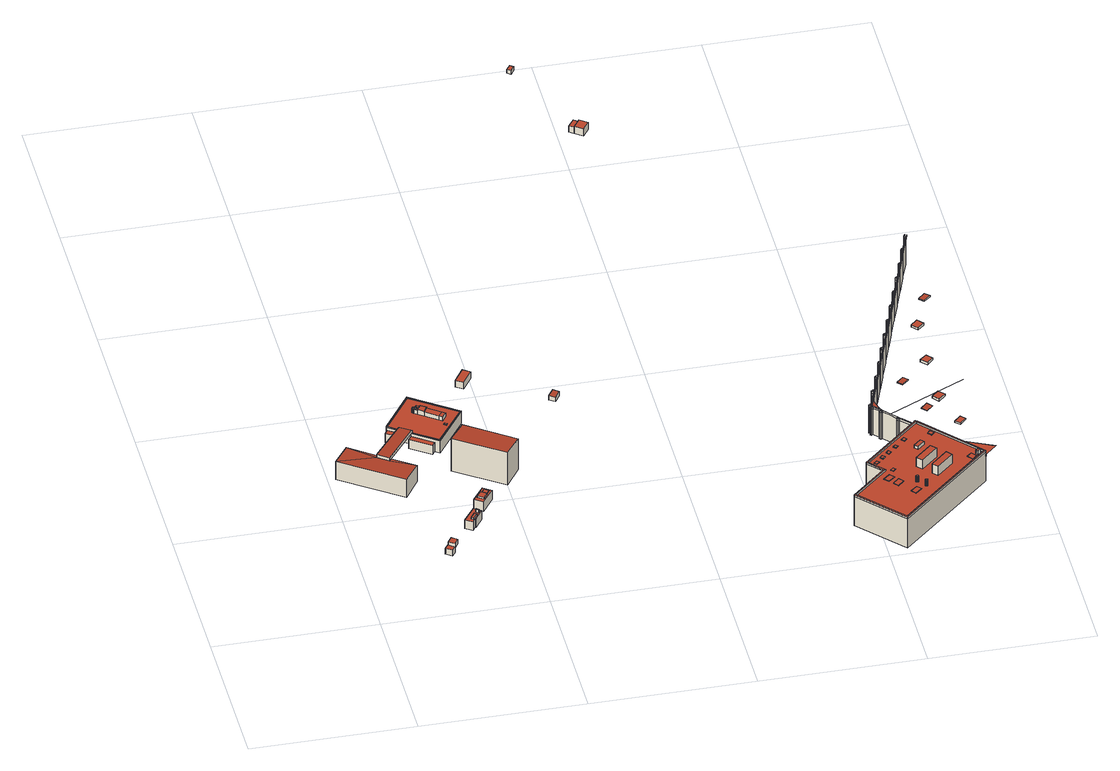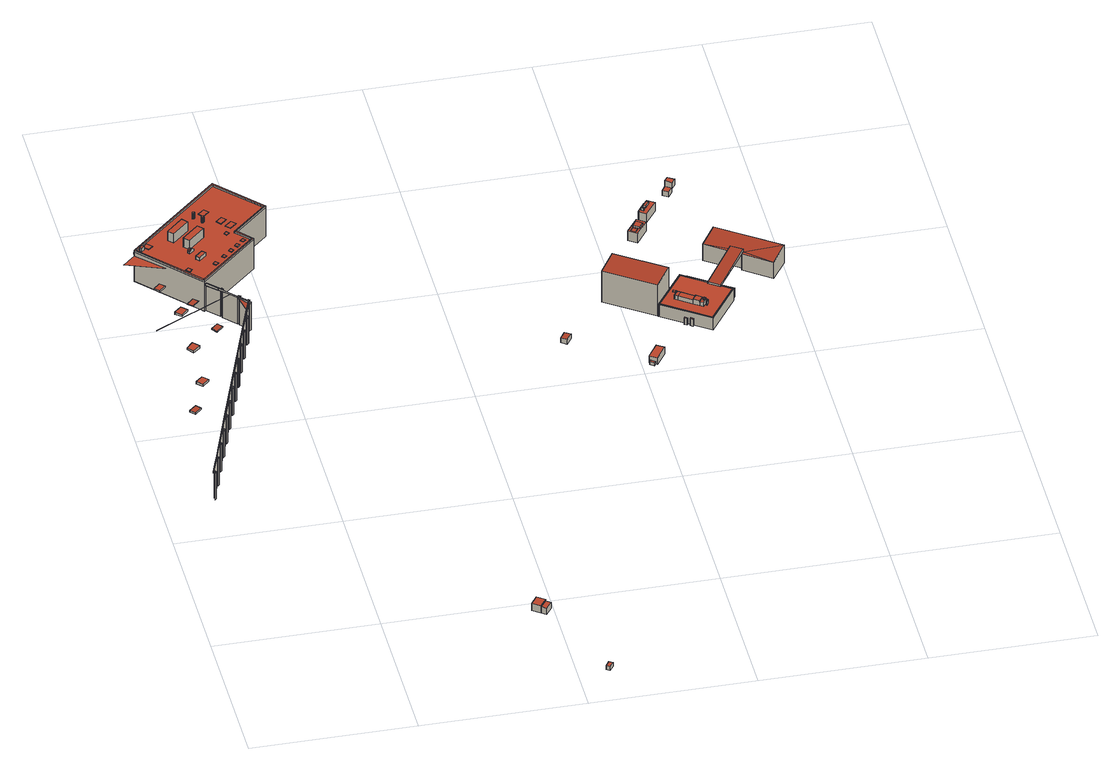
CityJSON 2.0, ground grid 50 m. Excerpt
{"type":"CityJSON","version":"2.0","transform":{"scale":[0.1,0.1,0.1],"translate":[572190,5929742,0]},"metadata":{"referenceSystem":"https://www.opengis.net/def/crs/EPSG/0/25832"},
"CityObjects":{
"building1":{"type":"Building","attributes":{"Grundfläche 2D":"172.865785","Grundhöhe NN":"5.274"},"geometry":[{"type":"Solid","lod":"3","boundaries":[[[[0,1,2,3,4]],[[0,4,5]],[[6,1,7]],[[2,1,6]],[[8,9,4,3]],[[9,10,5,4]],[[10,11,0,5]],[[11,12,1,0]],[[12,13,7,1]],[[13,14,6,7]],[[14,15,2,6]],[[15,8,3,2]],[[11,10,9,8,15,14,13,12]]]],"semantics":{"surfaces":[{"type":"RoofSurface"},{"type":"WallSurface"},{"type":"GroundSurface"}],"values":[[0,0,0,0,1,1,1,1,1,1,1,1,2]]}}]},
"building2":{"type":"Building","attributes":{"Grundfläche 2D":"4.037497","Grundhöhe NN":"5.792"},"geometry":[{"type":"Solid","lod":"3","boundaries":[[[[16,17,18,19]],[[20,21,19,18]],[[21,22,16,19]],[[22,23,17,16]],[[23,20,18,17]],[[23,22,21,20]]]],"semantics":{"surfaces":[{"type":"RoofSurface"},{"type":"WallSurface"},{"type":"GroundSurface"}],"values":[[0,1,1,1,1,2]]}}]},
"building3":{"type":"Building","attributes":{"Grundfläche 2D":"4.545417","Grundhöhe NN":"5.822"},"geometry":[{"type":"Solid","lod":"3","boundaries":[[[[24,25,26,27]],[[28,29,27,26]],[[29,30,24,27]],[[30,31,25,24]],[[31,28,26,25]],[[31,30,29,28]]]],"semantics":{"surfaces":[{"type":"RoofSurface"},{"type":"WallSurface"},{"type":"GroundSurface"}],"values":[[0,1,1,1,1,2]]}}]},
"building4":{"type":"Building","attributes":{"Grundfläche 2D":"81.744109","Grundhöhe NN":"5.725"},"geometry":[{"type":"Solid","lod":"3","boundaries":[[[[32,33,34,35,36,37,38,39]],[[40,41,42,43]],[[44,45,46,47]],[[48,35,34,33,0,5]],[[36,35,48,49]],[[1,32,39,38,37,36,49,7]],[[33,32,1,0]],[[50,51,41,40]],[[51,52,42,41]],[[52,53,43,42]],[[53,50,40,43]],[[54,55,46,45]],[[55,56,47,46]],[[56,57,44,47]],[[57,54,45,44]],[[1,7,5,0]],[[7,49,48,5]],[[51,50,53,52]],[[55,54,57,56]]]],"semantics":{"surfaces":[{"type":"RoofSurface"},{"type":"WallSurface"},{"type":"GroundSurface"}],"values":[[0,0,0,1,1,1,1,1,1,1,1,1,1,1,1,2,2,2,2]]}}]},
"building5":{"type":"Building","attributes":{"Grundfläche 2D":"16.397191","Grundhöhe NN":"5.773"},"children":["building5-1","building5-2"],"geometry":[{"type":"Solid","lod":"3","boundaries":[[[[58,59,60,61,62,63,64,65]],[[62,61,66,67]],[[63,62,67,68]],[[64,63,68,69]],[[65,64,69,70]],[[58,65,70,71]],[[59,58,71,72]],[[60,59,72,73]],[[61,60,73,66]],[[72,71,70,69,68,67,66,73]]]],"semantics":{"surfaces":[{"type":"RoofSurface"},{"type":"WallSurface"},{"type":"GroundSurface"}],"values":[[0,1,1,1,1,1,1,1,1,2]]}}]},
"building5-1":{"type":"BuildingInstallation","parents":["building5"],"geometry":[{"type":"MultiSurface","lod":"3","boundaries":[[[74,75,76,77]],[[75,74,78,79]],[[79,80,76,75]],[[77,76,80,81]],[[81,78,74,77]]],"semantics":{"surfaces":[{"type":"RoofSurface"},{"type":"WallSurface"}],"values":[0,1,1,1,1]}}]},
"building5-2":{"type":"BuildingInstallation","parents":["building5"],"geometry":[{"type":"MultiSurface","lod":"3","boundaries":[[[82,83,84,85]],[[85,84,86,87]],[[82,85,87,88]],[[83,82,88,89]],[[84,83,89,86]]],"semantics":{"surfaces":[{"type":"RoofSurface"},{"type":"WallSurface"}],"values":[0,1,1,1,1]}}]},
"building6":{"type":"Building","attributes":{"Grundfläche 2D":"18.709779","Grundhöhe NN":"5.730"},"children":["building6-1","building6-2"],"geometry":[{"type":"Solid","lod":"3","boundaries":[[[[90,91,92,93]],[[91,90,94,95]],[[92,91,95,96]],[[93,92,96,97]],[[90,93,97,94]],[[95,94,97,96]]]],"semantics":{"surfaces":[{"type":"RoofSurface"},{"type":"WallSurface"},{"type":"GroundSurface"}],"values":[[0,1,1,1,1,2]]}}]},
"building6-1":{"type":"BuildingInstallation","parents":["building6"],"geometry":[{"type":"MultiSurface","lod":"3","boundaries":[[[98,99,100,101]],[[102,103,98,101]],[[104,102,101,100]],[[100,99,105,104]],[[99,98,103,105]]],"semantics":{"surfaces":[{"type":"RoofSurface"},{"type":"WallSurface"}],"values":[0,1,1,1,1]}}]},
"building6-2":{"type":"BuildingInstallation","parents":["building6"],"geometry":[{"type":"MultiSurface","lod":"3","boundaries":[[[106,107,108,109,110]],[[106,110,111,112]],[[107,106,112,113]],[[108,107,113,114]],[[114,115,111,110,109,108]]],"semantics":{"surfaces":[{"type":"RoofSurface"},{"type":"WallSurface"}],"values":[0,1,1,1,1]}}]},
"building7":{"type":"Building","attributes":{"Grundfläche 2D":"256.418045","Grundhöhe NN":"5.725"},"children":["building7-1","building7-2","building7-3","building7-4","building7-5","building7-6","building7-7"],"geometry":[{"type":"Solid","lod":"3","boundaries":[[[[116,117,118,119,120,121,122,123,124,125,126,127]],[[128,129,130,131,132,133,49,48]],[[134,135,121,120]],[[135,136,122,121]],[[136,137,123,122]],[[137,138,124,123]],[[138,139,125,124]],[[139,133,126,125]],[[127,126,133,132]],[[116,127,132,131]],[[131,130,117,116]],[[118,117,130,129]],[[129,128,119,118]],[[120,119,128,134]],[[135,134,51,140]],[[136,135,140,141]],[[137,136,141,142]],[[138,137,142,143]],[[139,138,143,144]],[[49,133,139,144,145]],[[48,49,145,146]],[[134,128,48,146,51]],[[140,51,146,145,144,143,142,141]]]],"semantics":{"surfaces":[{"type":"RoofSurface"},{"type":"WallSurface"},{"type":"GroundSurface"}],"values":[[0,0,1,1,1,1,1,1,1,1,1,1,1,1,1,1,1,1,1,1,1,1,2]]}}]},
"building7-1":{"type":"BuildingInstallation","parents":["building7"],"geometry":[{"type":"MultiSurface","lod":"3","boundaries":[[[147,148,149,150,151]],[[152,153,154,149,148,147]],[[155,156,157,150,149,154]],[[157,158,151,150]],[[159,160,152,147,151,158]]],"semantics":{"surfaces":[{"type":"RoofSurface"},{"type":"WallSurface"}],"values":[0,1,1,1,1]}}]},
"building7-2":{"type":"BuildingInstallation","parents":["building7"],"geometry":[{"type":"MultiSurface","lod":"3","boundaries":[[[161,162,163,164]],[[164,163,165,166]],[[161,164,166,167]],[[162,161,167,168]],[[163,162,168,165]]],"semantics":{"surfaces":[{"type":"RoofSurface"},{"type":"WallSurface"}],"values":[0,1,1,1,1]}}]},
"building7-3":{"type":"BuildingInstallation","parents":["building7"],"geometry":[{"type":"MultiSurface","lod":"3","boundaries":[[[169,158,157,170]],[[156,171,170,157]],[[172,159,158,169]]],"semantics":{"surfaces":[{"type":"RoofSurface"},{"type":"WallSurface"}],"values":[0,1,1]}}]},
"building7-4":{"type":"BuildingInstallation","parents":["building7"],"geometry":[{"type":"MultiSurface","lod":"3","boundaries":[[[173,154,153,152,174,175],[168,167,166,165]],[[160,176,174,152]],[[176,177,178,173,175,174]],[[178,155,154,173]]],"semantics":{"surfaces":[{"type":"RoofSurface"},{"type":"WallSurface"}],"values":[0,1,1,1]}}]},
"building7-5":{"type":"BuildingInstallation","parents":["building7"],"geometry":[{"type":"MultiSurface","lod":"3","boundaries":[[[179,180,181,182,183,184]],[[185,186,182,181,180,179,187,188]],[[183,182,186,189]],[[184,183,189,190]],[[179,184,190,187]]],"semantics":{"surfaces":[{"type":"RoofSurface"},{"type":"WallSurface"}],"values":[0,1,1,1,1]}}]},
"building7-6":{"type":"BuildingInstallation","parents":["building7"],"geometry":[{"type":"MultiSurface","lod":"3","boundaries":[[[191,169,170,192]],[[192,170,171,193]],[[191,192,193,194]],[[194,172,169,191]]],"semantics":{"surfaces":[{"type":"RoofSurface"},{"type":"WallSurface"}],"values":[0,1,1,1]}}]},
"building7-7":{"type":"BuildingInstallation","parents":["building7"],"geometry":[{"type":"MultiSurface","lod":"3","boundaries":[[[195,196,197,198]],[[198,197,199,200]],[[195,198,200,201]],[[196,195,201,202]],[[197,196,202,199]]],"semantics":{"surfaces":[{"type":"RoofSurface"},{"type":"WallSurface"}],"values":[0,1,1,1,1]}}]},
"building8":{"type":"Building","attributes":{"Grundfläche 2D":"0.418991","Grundhöhe NN":"5.725"},"geometry":[{"type":"Solid","lod":"3","boundaries":[[[[203,204,205,206]],[[207,208,206,205]],[[208,209,203,206]],[[209,210,204,203]],[[210,207,205,204]],[[210,209,208,207]]]],"semantics":{"surfaces":[{"type":"RoofSurface"},{"type":"WallSurface"},{"type":"GroundSurface"}],"values":[[0,1,1,1,1,2]]}}]},
"building9":{"type":"Building","attributes":{"Grundfläche 2D":"0.359903","Grundhöhe NN":"5.725"},"geometry":[{"type":"Solid","lod":"3","boundaries":[[[[211,212,213,214]],[[215,216,214,213]],[[216,217,211,214]],[[217,218,212,211]],[[218,215,213,212]],[[218,217,216,215]]]],"semantics":{"surfaces":[{"type":"RoofSurface"},{"type":"WallSurface"},{"type":"GroundSurface"}],"values":[[0,1,1,1,1,2]]}}]},
"building10":{"type":"Building","attributes":{"Grundfläche 2D":"139.723914","Grundhöhe NN":"0.000"},"geometry":[{"type":"Solid","lod":"3","boundaries":[[[[219,220,221,222]],[[223,224,222,221]],[[224,225,219,222]],[[225,226,220,219]],[[226,223,221,220]],[[226,225,224,223]]]],"semantics":{"surfaces":[{"type":"RoofSurface"},{"type":"WallSurface"},{"type":"GroundSurface"}],"values":[[0,1,1,1,1,2]]}}]},
"building11":{"type":"Building","attributes":{"Grundfläche 2D":"15.982044","Grundhöhe NN":"5.452"},"geometry":[{"type":"Solid","lod":"3","boundaries":[[[[227,228,229,230]],[[231,232,233,234]],[[228,227,235,236]],[[232,237,238,229,228,236,239,233]],[[230,229,238,240]],[[227,230,240,235]],[[234,233,239,241]],[[231,234,241,242]],[[232,231,242,237]],[[237,242,241,239,236,235,240,238]]]],"semantics":{"surfaces":[{"type":"RoofSurface"},{"type":"WallSurface"},{"type":"GroundSurface"}],"values":[[0,0,1,1,1,1,1,1,1,2]]}}]},
"building12":{"type":"Building","attributes":{"Grundfläche 2D":"6.173898","Grundhöhe NN":"5.851"},"geometry":[{"type":"Solid","lod":"3","boundaries":[[[[243,244,245,246]],[[247,248,246,245]],[[248,249,243,246]],[[249,250,244,243]],[[250,247,245,244]],[[250,249,248,247]]]],"semantics":{"surfaces":[{"type":"RoofSurface"},{"type":"WallSurface"},{"type":"GroundSurface"}],"values":[[0,1,1,1,1,2]]}}]},
"building13":{"type":"Building","attributes":{"Grundfläche 2D":"2.514166","Grundhöhe NN":"5.665"},"geometry":[{"type":"Solid","lod":"3","boundaries":[[[[251,252,253,254]],[[255,256,254,253]],[[256,257,251,254]],[[257,258,252,251]],[[258,255,253,252]],[[258,257,256,255]]]],"semantics":{"surfaces":[{"type":"RoofSurface"},{"type":"WallSurface"},{"type":"GroundSurface"}],"values":[[0,1,1,1,1,2]]}}]},
"building14":{"type":"Building","attributes":{"Grundfläche 2D":"5.388390","Grundhöhe NN":"5.621"},"geometry":[{"type":"Solid","lod":"3","boundaries":[[[[259,260,261,262]],[[263,264,262,261]],[[264,265,259,262]],[[265,266,260,259]],[[266,263,261,260]],[[266,265,264,263]]]],"semantics":{"surfaces":[{"type":"RoofSurface"},{"type":"WallSurface"},{"type":"GroundSurface"}],"values":[[0,1,1,1,1,2]]}}]},
"building15":{"type":"Building","attributes":{"Grundfläche 2D":"10.095345","Grundhöhe NN":"5.666"},"geometry":[{"type":"Solid","lod":"3","boundaries":[[[[267,268,269,270,271]],[[272,269,268,267,273,274]],[[270,269,272,275]],[[271,270,275,276]],[[267,271,276,273]],[[272,274,273,276,275]]]],"semantics":{"surfaces":[{"type":"RoofSurface"},{"type":"WallSurface"},{"type":"GroundSurface"}],"values":[[0,1,1,1,1,2]]}}]},
"building16":{"type":"Building","attributes":{"Grundfläche 2D":"888.226797","Grundhöhe NN":"1.664"},"children":["building16-1","building16-2","building16-3","building16-4","building16-5","building16-6","building16-7","building16-8","building16-9","building16-10","building16-11","building16-12","building16-13","building16-14","building16-15","building16-16"],"geometry":[{"type":"Solid","lod":"3","boundaries":[[[[277,278,279,280]],[[281,282,283,284,285,286,287],[288,289,290,291],[292,293,294,295]],[[296,297,298,299,300,301,302,303,304]],[[305,306,307,308]],[[309,310,311,312,313,298,297,314,315,316,303,302,317]],[[294,293,280,279]],[[277,280,293,292]],[[292,295,278,277]],[[279,278,295,294]],[[318,319,320,301,300,299,298,321]],[[320,322,302,301]],[[281,287,304,303]],[[285,297,296,304,287,286]],[[308,307,288,291]],[[305,308,291,290]],[[306,305,290,289]],[[307,306,289,288]],[[284,314,297,285]],[[284,283,315,314]],[[316,315,283,282]],[[281,303,316,282]],[[322,323,317,302]],[[323,324,309,317]],[[324,325,326,311,310,309]],[[326,327,328,321,298,313,312,311]],[[329,330,320,319,318,321,331,332]],[[322,320,330,333]],[[323,322,333,334]],[[324,323,334,335]],[[336,326,325,324,335,337]],[[321,328,327,326,336,338,339,331]],[[330,329,332,331,339,338,336,337,335,334,333]]]],"semantics":{"surfaces":[{"type":"RoofSurface"},{"type":"WallSurface"},{"type":"GroundSurface"}],"values":[[0,0,0,0,0,1,1,1,1,1,1,1,1,1,1,1,1,1,1,1,1,1,1,1,1,1,1,1,1,1,1,2]]}}]},
"building16-1":{"type":"BuildingInstallation","parents":["building16"],"geometry":[{"type":"MultiSurface","lod":"3","boundaries":[[[340,341,342,343]],[[343,342,344,345]],[[345,346,340,343]],[[346,347,341,340]],[[342,341,347,344]]],"semantics":{"surfaces":[{"type":"RoofSurface"},{"type":"WallSurface"}],"values":[0,1,1,1,1]}}]},
"building16-2":{"type":"BuildingInstallation","parents":["building16"],"geometry":[{"type":"MultiSurface","lod":"3","boundaries":[[[348,349,350,351]],[[352,353,351,350]],[[348,351,353,354]],[[354,355,349,348]],[[350,349,355,352]]],"semantics":{"surfaces":[{"type":"RoofSurface"},{"type":"WallSurface"}],"values":[0,1,1,1,1]}}]},
"building16-3":{"type":"BuildingInstallation","parents":["building16"],"geometry":[{"type":"MultiSurface","lod":"3","boundaries":[[[356,357,358,359]],[[359,358,360,361]],[[356,359,361,362]],[[357,356,362,363]],[[358,357,363,360]]],"semantics":{"surfaces":[{"type":"RoofSurface"},{"type":"WallSurface"}],"values":[0,1,1,1,1]}}]},
"building16-4":{"type":"BuildingInstallation","parents":["building16"],"geometry":[{"type":"MultiSurface","lod":"3","boundaries":[[[364,365,366,367]],[[367,366,368,369]],[[364,367,369,370]],[[365,364,370,371]],[[366,365,371,368]]],"semantics":{"surfaces":[{"type":"RoofSurface"},{"type":"WallSurface"}],"values":[0,1,1,1,1]}}]},
"building16-5":{"type":"BuildingInstallation","parents":["building16"],"geometry":[{"type":"MultiSurface","lod":"3","boundaries":[[[372,373,374,375]],[[375,374,376,377]],[[372,375,377,378]],[[373,372,378,379]],[[374,373,379,376]]],"semantics":{"surfaces":[{"type":"RoofSurface"},{"type":"WallSurface"}],"values":[0,1,1,1,1]}}]},
"building16-6":{"type":"BuildingInstallation","parents":["building16"],"geometry":[{"type":"MultiSurface","lod":"3","boundaries":[[[380,381,382,383]],[[383,382,384,385]],[[380,383,385,386]],[[381,380,386,387]],[[382,381,387,384]]],"semantics":{"surfaces":[{"type":"RoofSurface"},{"type":"WallSurface"}],"values":[0,1,1,1,1]}}]},
"building16-7":{"type":"BuildingInstallation","parents":["building16"],"geometry":[{"type":"MultiSurface","lod":"3","boundaries":[[[388,389,390,391]],[[391,390,392,393]],[[388,391,393,394]],[[389,388,394,395]],[[390,389,395,392]]],"semantics":{"surfaces":[{"type":"RoofSurface"},{"type":"WallSurface"}],"values":[0,1,1,1,1]}}]},
"building16-8":{"type":"BuildingInstallation","parents":["building16"],"geometry":[{"type":"MultiSurface","lod":"3","boundaries":[[[396,397,398,399]],[[400,401,399,398]],[[396,399,401,402]],[[397,396,402,403]],[[403,400,398,397]]],"semantics":{"surfaces":[{"type":"RoofSurface"},{"type":"WallSurface"}],"values":[0,1,1,1,1]}}]},
"building16-9":{"type":"BuildingInstallation","parents":["building16"],"geometry":[{"type":"MultiSurface","lod":"3","boundaries":[[[404,405,406,407,408,409,410,411,412,413,414,415,416,417,418,419,420,421,422,423,424,425,426,427,428,429,430]],[[431,432,409,408]],[[432,433,410,409]],[[433,434,411,410]],[[434,435,412,411]],[[435,436,413,412]],[[436,437,414,413]],[[437,438,415,414]],[[438,439,416,415]],[[439,440,417,416]],[[440,441,418,417]],[[441,442,419,418]],[[443,444,422,421]],[[442,445,420,419]],[[445,443,421,420]],[[444,446,423,422]],[[446,447,424,423]],[[447,448,425,424]],[[448,449,426,425]],[[449,450,451,428,427,426]],[[451,452,429,428]],[[452,453,430,429]],[[453,454,404,430]],[[454,455,405,404]],[[455,456,406,405]],[[456,457,407,406]],[[457,431,408,407]]],"semantics":{"surfaces":[{"type":"RoofSurface"},{"type":"WallSurface"}],"values":[0,1,1,1,1,1,1,1,1,1,1,1,1,1,1,1,1,1,1,1,1,1,1,1,1,1,1]}}]},
"building16-10":{"type":"BuildingInstallation","parents":["building16"],"geometry":[{"type":"MultiSurface","lod":"3","boundaries":[[[458,459,460,461]],[[462,463,461,460]],[[458,461,463,464]],[[459,458,464,465]],[[465,462,460,459]]],"semantics":{"surfaces":[{"type":"RoofSurface"},{"type":"WallSurface"}],"values":[0,1,1,1,1]}}]},
"building16-11":{"type":"BuildingInstallation","parents":["building16"],"geometry":[{"type":"MultiSurface","lod":"3","boundaries":[[[466,467,468,469]],[[469,468,470,471]],[[466,469,471,472]],[[467,466,472,473]],[[468,467,473,470]]],"semantics":{"surfaces":[{"type":"RoofSurface"},{"type":"WallSurface"}],"values":[0,1,1,1,1]}}]},
"building16-12":{"type":"BuildingInstallation","parents":["building16"],"geometry":[{"type":"MultiSurface","lod":"3","boundaries":[[[474,475,476,477]],[[477,476,478,479]],[[474,477,479,480]],[[475,474,480,481]],[[476,475,481,478]]],"semantics":{"surfaces":[{"type":"RoofSurface"},{"type":"WallSurface"}],"values":[0,1,1,1,1]}}]},
"building16-13":{"type":"BuildingInstallation","parents":["building16"],"geometry":[{"type":"MultiSurface","lod":"3","boundaries":[[[482,483,484,485]],[[485,484,486,487]],[[487,488,482,485]],[[488,489,483,482]],[[484,483,489,486]]],"semantics":{"surfaces":[{"type":"RoofSurface"},{"type":"WallSurface"}],"values":[0,1,1,1,1]}}]},
"building16-14":{"type":"BuildingInstallation","parents":["building16"],"geometry":[{"type":"MultiSurface","lod":"3","boundaries":[[[490,491,492]],[[490,493,491]],[[490,492,494]],[[490,494,495]],[[490,495,496]],[[490,496,493]],[[491,497,498,494,492]],[[498,499,495,494]],[[495,499,500,493,496]],[[500,497,491,493]]],"semantics":{"surfaces":[{"type":"RoofSurface"},{"type":"WallSurface"}],"values":[0,0,0,0,0,0,1,1,1,1]}}]},
"building16-15":{"type":"BuildingInstallation","parents":["building16"],"geometry":[{"type":"MultiSurface","lod":"3","boundaries":[[[501,502,503,504]],[[504,503,505,506]],[[501,504,506,507]],[[502,501,507,508]],[[503,502,508,505]]],"semantics":{"surfaces":[{"type":"RoofSurface"},{"type":"WallSurface"}],"values":[0,1,1,1,1]}}]},
"building16-16":{"type":"BuildingInstallation","parents":["building16"],"geometry":[{"type":"MultiSurface","lod":"3","boundaries":[[[509,510,511,512,513,514,515,516,517,518,519,520,521,522,523,524,525,526,527,528,529,530,531,532,533,534,535]],[[536,537,510,509]],[[537,538,511,510]],[[538,539,512,511]],[[539,540,513,512]],[[540,541,514,513]],[[541,542,515,514]],[[542,543,516,515]],[[543,544,517,516]],[[544,545,518,517]],[[545,546,519,518]],[[546,547,520,519]],[[547,548,521,520]],[[548,549,522,521]],[[549,550,523,522]],[[550,551,524,523]],[[551,552,525,524]],[[552,553,526,525]],[[553,554,527,526]],[[554,555,528,527]],[[555,556,529,528]],[[556,557,530,529]],[[557,558,531,530]],[[558,559,532,531]],[[559,560,533,532]],[[560,561,534,533]],[[561,562,535,534]],[[562,536,509,535]]],"semantics":{"surfaces":[{"type":"RoofSurface"},{"type":"WallSurface"}],"values":[0,1,1,1,1,1,1,1,1,1,1,1,1,1,1,1,1,1,1,1,1,1,1,1,1,1,1,1]}}]},
"building17":{"type":"Building","attributes":{"Grundfläche 2D":"14408.386619","Grundhöhe NN":"1.599"},"children":["building17-1","building17-2","building17-3","building17-4","building17-5","building17-6","building17-7"],"geometry":[{"type":"MultiSurface","lod":"3","boundaries":[[[563,564,565,566]],[[564,563,567,568]],[[563,566,569,570,571,572]],[[567,563,572,571,573,574]],[[570,575,576,571]],[[571,576,577,573]],[[576,578,579,577]],[[578,576,575,580]],[[581,565,564,582]],[[582,564,568,583]],[[578,584,585,579]],[[584,578,580,586]],[[582,587,588,581]],[[587,582,583,589]],[[590,591,592,593]],[[591,590,594,595]],[[590,596,597,594]],[[598,599,600,601,602,603,604,605]],[[606,607,603,602,601,600,599]],[[596,590,593,608]],[[609,610,592,591]],[[611,609,591,595]],[[587,596,608,588]],[[596,587,589,597]],[[604,603,607,606,612,613,614,615,616]],[[584,617,618,619,585]],[[617,584,586,620,618]],[[621,622,623,610,609]],[[622,621,609,611,624]],[[625,626,627,628,629,599,598,630,631,632]],[[633,634,635,636]],[[634,633,637,638]],[[639,618,620,640]],[[619,618,639,641]],[[633,642,643,637]],[[642,633,636,644]],[[634,622,624,635]],[[639,645,646,641]],[[622,634,638,623]],[[645,639,640,647]],[[642,648,649,643]],[[648,642,644,650]],[[647,651,652,645]],[[645,652,653,646]],[[626,625,654]],[[654,625,632,655]],[[656,627,626,654]],[[648,657,658,649]],[[655,659,660,654]],[[657,648,650,661]],[[660,656,654]],[[652,662,663,653]],[[662,652,651,664]],[[660,659,665,658,657,666]],[[667,656,660,666,657,661,668]],[[662,664,669,670]],[[662,670,671,663]],[[670,672,673,671]],[[672,670,669,674]],[[672,675,676,673]],[[675,672,674,677]],[[675,678,679,676]],[[678,675,677,680]],[[681,682,683,684,685,686,687,688,656,667,689]],[[690,691,692,693,614,613,694]],[[695,696,678,680,697,698]],[[679,678,696,695,699,700]],[[695,701,702,699]],[[701,695,698,703]],[[701,704,705,702]],[[704,701,703,706]],[[704,707,708,705]],[[707,704,706,709]],[[710,707,709,711]],[[707,710,712,708]],[[710,713,714,712]],[[713,710,711,715]],[[714,713,716,717,718,719]],[[717,716,713,715,720,721]],[[722,723,628]],[[724,725,726,727,728,729]],[[730,731,686]],[[717,732,733,734,718]],[[684,735,730,686,685]],[[732,717,721,736,733]],[[733,736,737,738,739,740]],[[734,733,740,739,741,742]],[[739,743,744,741]],[[743,739,738,745]],[[743,746,747,744]],[[746,743,745,748]],[[746,749,750,747]],[[749,746,748,751]],[[749,751,752,753,754,755]],[[750,749,755,754,756,757]],[[753,758,759,754]],[[754,759,760,756]],[[692,761,762,693]],[[759,763,764,760]],[[763,759,758,765]],[[763,766,767,764]],[[766,763,765,768]],[[769,766,768,770]],[[766,769,771,767]],[[769,772,773,771]],[[772,769,770,774]],[[772,775,776,773]],[[775,772,774,777]],[[776,775,778,779,780,781]],[[779,778,775,777,782,783]],[[784,785,779,783,786,787]],[[780,779,785,784,788,789]],[[784,790,791,788]],[[790,784,787,792]],[[791,790,793,794,795,796]],[[794,793,790,792,797,798]],[[794,799,800,795]],[[799,794,798,801]],[[799,801,802,803]],[[799,803,804,800]],[[803,805,806,804]],[[805,803,802,807]],[[807,808,809,805]],[[805,809,810,806]],[[809,811,812,810]],[[811,809,808,813]],[[814,762,761,815]],[[816,811,813,817]],[[811,816,818,812]],[[816,819,820,818]],[[819,816,817,821]],[[819,822,823,820]],[[822,819,821,824]],[[822,825,826,823]],[[825,822,824,827]],[[828,829,825,827,830,831]],[[826,825,829,828,832,833]],[[828,834,835,832]],[[834,828,831,836]],[[835,834,837,838,839,840]],[[838,837,834,836,841,842]],[[814,815,843,844,845,846,847,848,849,850,851]],[[838,852,853,854,839]],[[852,838,842,855,853]],[[856,857,848,847]],[[858,853,855,859]],[[853,858,860,854]],[[858,861,862,860]],[[861,858,859,863]]],"semantics":{"surfaces":[{"type":"WallSurface"},{"type":"RoofSurface"}],"values":[0,0,0,0,0,0,0,0,0,0,0,0,0,0,0,0,0,0,1,0,0,0,0,0,0,0,0,0,0,0,0,0,0,0,0,0,0,0,0,0,0,0,0,0,1,0,1,0,0,0,1,0,0,0,0,0,0,0,0,0,0,0,0,0,0,0,0,0,0,0,0,0,0,0,0,0,0,0,0,1,0,1,0,1,0,0,0,0,0,0,0,0,0,0,0,0,0,0,0,0,0,0,0,0,0,0,0,0,0,0,0,0,0,0,0,0,0,0,0,0,0,0,0,0,0,0,0,0,0,0,0,0,0,0,0,0,0,0,0,0,0,0,0,0,0,0,0,0,0]}}]},
"building17-1":{"type":"BuildingInstallation","parents":["building17"],"geometry":[{"type":"MultiSurface","lod":"3","boundaries":[[[864,865,866,867]],[[867,866,868,869]],[[864,867,869,870]],[[865,864,870,871]],[[866,865,871,868]]],"semantics":{"surfaces":[{"type":"RoofSurface"},{"type":"WallSurface"}],"values":[0,1,1,1,1]}}]},
"building17-2":{"type":"BuildingInstallation","parents":["building17"],"geometry":[{"type":"MultiSurface","lod":"3","boundaries":[[[872,873,874,875]],[[875,874,876,877]],[[872,875,877,878]],[[873,872,878,879]],[[874,873,879,876]]],"semantics":{"surfaces":[{"type":"RoofSurface"},{"type":"WallSurface"}],"values":[0,1,1,1,1]}}]},
"building17-3":{"type":"BuildingInstallation","parents":["building17"],"geometry":[{"type":"MultiSurface","lod":"3","boundaries":[[[880,881,882,883]],[[883,882,884,885]],[[880,883,885,886]],[[881,880,886,887]],[[882,881,887,884]]],"semantics":{"surfaces":[{"type":"RoofSurface"},{"type":"WallSurface"}],"values":[0,1,1,1,1]}}]},
"building17-4":{"type":"BuildingInstallation","parents":["building17"],"geometry":[{"type":"MultiSurface","lod":"3","boundaries":[[[888,889,890,891]],[[891,890,892,893]],[[888,891,893,894]],[[889,888,894,895]],[[890,889,895,892]]],"semantics":{"surfaces":[{"type":"RoofSurface"},{"type":"WallSurface"}],"values":[0,1,1,1,1]}}]},
"building17-5":{"type":"BuildingInstallation","parents":["building17"],"geometry":[{"type":"MultiSurface","lod":"3","boundaries":[[[896,897,898,899,900]],[[901,898,897,902]],[[901,903,899,898]],[[896,900,899,903,904,905]],[[905,902,897,896]]],"semantics":{"surfaces":[{"type":"RoofSurface"},{"type":"WallSurface"}],"values":[0,1,1,1,1]}}]},
"building17-6":{"type":"BuildingInstallation","parents":["building17"],"geometry":[{"type":"MultiSurface","lod":"3","boundaries":[[[906,907,908,909]],[[909,908,910,911]],[[906,909,911,912]],[[907,906,912,913]],[[908,907,913,910]]],"semantics":{"surfaces":[{"type":"RoofSurface"},{"type":"WallSurface"}],"values":[0,1,1,1,1]}}]},
"building17-7":{"type":"BuildingInstallation","parents":["building17"],"geometry":[{"type":"MultiSurface","lod":"3","boundaries":[[[914,915,916,917]],[[918,919,917,916]],[[914,917,919,920]],[[920,921,915,914]],[[916,915,921,918]]],"semantics":{"surfaces":[{"type":"RoofSurface"},{"type":"WallSurface"}],"values":[0,1,1,1,1]}}]}
},
"vertices":[
[163,612,111],[130,635,111],[9,635,117],[189,507,117],[235,573,111],[169,620,111],[55,701,111],[136,643,111],[189,507,53],[235,573,53],[169,620,53],[163,612,53],[130,635,53],[136,643,53],[55,701,53],[9,635,53],
[238,211,79],[257,198,79],[267,212,79],[248,226,79],[267,212,58],[248,226,58],[238,211,58],[257,198,58],
[271,233,75],[283,251,75],[266,263,75],[254,245,75],[266,263,58],[254,245,58],[271,233,58],[283,251,58],
[130,635,122],[163,612,122],[255,742,108],[258,745,107],[225,768,107],[223,765,108],[221,763,108],[212,751,109],[314,698,90],[254,740,90],[245,728,90],[305,685,90],[185,770,90],[212,751,90],[221,763,90],[194,783,90],[258,745,100],[225,768,100],[314,698,57],[254,740,57],[245,728,57],[305,685,57],[212,751,58],[221,763,58],[194,783,58],[185,770,58],
[376,350,88],[373,352,88],[375,354,88],[355,368,88],[319,319,88],[340,305,88],[350,318,88],[352,316,88],[355,368,58],[319,319,58],[340,305,58],[350,318,58],[352,316,58],[376,350,58],[373,352,58],[375,354,58],
[358,333,94],[351,338,94],[338,320,94],[345,315,94],[358,333,88],[351,338,88],[338,320,88],[345,315,88],
[366,344,98],[368,346,98],[360,352,98],[358,349,98],[360,352,88],[358,349,88],[366,344,88],[368,346,88],
[390,388,90],[426,438,90],[401,456,90],[365,406,90],[390,388,57],[426,438,57],[401,456,57],[365,406,57],
[409,427,91],[417,438,91],[404,448,91],[396,436,91],[396,436,90],[409,427,90],[404,448,90],[417,438,90],
[377,415,95],[395,402,95],[407,421,95],[406,422,95],[390,433,95],[390,433,90],[377,415,90],[395,402,90],[407,421,90],[406,422,90],
[280,906,102],[414,811,102],[328,691,102],[255,742,102],[254,740,102],[329,688,102],[417,812,102],[279,910,102],[191,785,102],[221,763,102],[223,765,102],[194,786,102],[255,742,100],[328,691,100],[414,811,100],[280,906,100],[194,786,100],[223,765,100],[254,740,100],[329,688,100],[417,812,100],[279,910,100],[191,785,100],[221,763,100],[329,688,57],[417,812,57],[279,910,57],[191,785,57],[221,763,57],[225,768,57],[258,745,57],
[304,843,117],[293,828,117],[292,826,117],[309,814,117],[321,831,117],[304,843,114],[293,828,114],[292,826,114],[292,826,100],[309,814,100],[309,814,114],[321,831,114],[321,831,100],[304,843,100],
[284,834,119],[288,831,119],[292,836,119],[288,839,119],[292,836,114],[288,839,114],[284,834,114],[288,831,114],
[358,804,114],[346,787,114],[346,787,100],[358,804,100],
[282,833,114],[294,850,114],[283,835,114],[294,850,100],[283,835,100],[282,833,100],
[280,836,114],[280,837,114],[283,842,114],[285,844,114],[282,846,114],[277,838,114],[283,842,100],[285,844,100],[280,836,100],[280,837,100],[282,846,100],[277,838,100],
[368,797,114],[356,780,114],[356,780,100],[368,797,100],
[355,761,102],[362,756,102],[366,763,102],[359,767,102],[366,763,100],[359,767,100],[355,761,100],[362,756,100],
[332,881,83],[329,877,83],[337,871,83],[339,875,83],[337,871,57],[339,875,57],[332,881,57],[329,877,57],
[346,870,80],[344,867,80],[352,861,80],[354,865,80],[352,861,57],[354,865,57],[346,870,57],[344,867,57],
[404,735,112],[357,670,118],[501,569,118],[546,635,111],[501,569,0],[546,635,0],[404,735,0],[357,670,0],
[461,973,79],[492,1018,79],[470,1033,79],[439,988,79],[479,1037,65],[475,1030,65],[488,1021,65],[492,1028,65],[461,973,55],[492,1018,55],[475,1030,55],[470,1033,55],[488,1021,55],[439,988,55],[492,1028,55],[479,1037,55],
[704,888,76],[687,864,76],[704,852,75],[721,876,75],[704,852,59],[721,876,59],[704,888,59],[687,864,59],
[919,2432,71],[907,2416,71],[918,2408,71],[929,2424,71],[918,2408,57],[929,2424,57],[919,2432,57],[907,2416,57],
[1039,2130,78],[1021,2105,78],[1035,2095,78],[1053,2119,78],[1035,2095,56],[1053,2119,56],[1039,2130,56],[1021,2105,56],
[1054,2121,82],[1053,2119,82],[1034,2093,82],[1058,2076,82],[1078,2104,82],[1034,2093,57],[1054,2121,57],[1053,2119,57],[1058,2076,57],[1078,2104,57],
[1698,276,154],[1683,292,154],[1632,245,154],[1647,229,154],[1541,243,122],[1433,144,122],[1554,13,122],[1835,270,122],[1675,445,122],[1674,445,122],[1500,287,122],[1721,253,122],[1736,236,122],[1684,188,122],[1669,205,122],[1698,276,122],[1647,229,122],[1632,245,122],[1683,292,122],[1674,445,127],[1675,445,127],[1675,453,127],[1671,450,127],[1670,449,127],[1493,287,127],[1533,243,127],[1541,243,127],[1500,287,127],[1684,188,154],[1736,236,154],[1721,253,154],[1669,205,154],[1553,5,127],[1839,267,127],[1842,270,127],[1679,449,127],[1678,450,127],[1835,270,127],[1554,13,127],[1433,144,127],[1426,144,127],[1671,450,122],[1670,449,122],[1493,287,122],[1675,453,122],[1533,243,122],[1426,144,122],[1553,5,122],[1839,267,122],[1842,270,122],[1679,449,122],[1678,450,122],[1670,449,17],[1493,287,17],[1675,453,17],[1671,450,17],[1533,243,17],[1426,144,17],[1553,5,17],[1842,270,17],[1839,267,17],[1679,449,17],[1678,450,17],
[1563,235,124],[1571,242,124],[1564,250,124],[1556,242,124],[1564,250,122],[1556,242,122],[1563,235,122],[1571,242,122],
[1625,368,124],[1633,376,124],[1625,385,124],[1616,376,124],[1625,385,122],[1616,376,122],[1625,368,122],[1633,376,122],
[1612,149,124],[1592,132,124],[1604,119,124],[1623,136,124],[1604,119,122],[1623,136,122],[1612,149,122],[1592,132,122],
[1707,380,124],[1716,389,124],[1706,400,124],[1697,391,124],[1706,400,122],[1697,391,122],[1707,380,122],[1716,389,122],
[1568,317,124],[1576,325,124],[1569,333,124],[1561,325,124],[1569,333,122],[1561,325,122],[1568,317,122],[1576,325,122],
[1593,340,124],[1601,348,124],[1594,355,124],[1586,348,124],[1594,355,122],[1586,348,122],[1593,340,122],[1601,348,122],
[1645,332,133],[1654,322,133],[1676,342,133],[1667,352,133],[1676,342,122],[1667,352,122],[1645,332,122],[1654,322,122],
[1817,261,135],[1825,268,135],[1820,274,135],[1812,267,135],[1820,274,122],[1812,267,122],[1817,261,122],[1825,268,122],
[1644,151,142],[1644,152,142],[1643,152,142],[1643,153,142],[1642,153,142],[1641,153,142],[1640,153,142],[1639,153,142],[1639,152,142],[1638,152,142],[1638,151,142],[1637,151,142],[1637,150,142],[1637,149,142],[1638,149,142],[1638,148,142],[1638,147,142],[1639,147,142],[1640,146,142],[1641,146,142],[1642,146,142],[1642,147,142],[1643,147,142],[1644,147,142],[1644,148,142],[1644,149,142],[1644,150,142],[1642,153,122],[1641,153,122],[1640,153,122],[1639,153,122],[1639,152,122],[1638,152,122],[1638,151,122],[1637,151,122],[1637,150,122],[1637,149,122],[1638,149,122],[1638,148,122],[1639,147,122],[1640,146,122],[1638,147,122],[1641,146,122],[1642,146,122],[1642,147,122],[1643,147,122],[1644,147,122],[1644,148,122],[1644,149,122],[1644,150,122],[1644,151,122],[1644,152,122],[1643,152,122],[1643,153,122],
[1527,203,124],[1539,190,124],[1559,207,124],[1547,220,124],[1559,207,122],[1547,220,122],[1527,203,122],[1539,190,122],
[1569,196,124],[1550,179,124],[1562,165,124],[1581,182,124],[1562,165,122],[1581,182,122],[1569,196,122],[1550,179,122],
[1524,277,124],[1532,285,124],[1525,292,124],[1517,285,124],[1525,292,122],[1517,285,122],[1524,277,122],[1532,285,122],
[1799,242,124],[1812,255,124],[1799,270,124],[1785,258,124],[1799,270,122],[1785,258,122],[1799,242,122],[1812,255,122],
[1683,309,136],[1688,314,129],[1683,310,136],[1693,308,129],[1674,302,129],[1679,296,129],[1689,304,136],[1688,314,122],[1674,302,122],[1679,296,122],[1693,308,122],
[1546,297,125],[1554,305,125],[1547,313,125],[1539,305,125],[1547,313,122],[1539,305,122],[1546,297,122],[1554,305,122],
[1617,177,142],[1616,176,142],[1616,175,142],[1615,175,142],[1615,174,142],[1615,173,142],[1615,172,142],[1616,172,142],[1616,171,142],[1617,171,142],[1617,170,142],[1618,170,142],[1619,170,142],[1620,170,142],[1621,170,142],[1621,171,142],[1622,171,142],[1622,172,142],[1622,173,142],[1622,174,142],[1622,175,142],[1622,176,142],[1621,176,142],[1621,177,142],[1620,177,142],[1619,177,142],[1618,177,142],[1617,177,122],[1616,176,122],[1616,175,122],[1615,175,122],[1615,174,122],[1615,173,122],[1615,172,122],[1616,172,122],[1616,171,122],[1617,171,122],[1617,170,122],[1618,170,122],[1619,170,122],[1620,170,122],[1621,170,122],[1621,171,122],[1622,171,122],[1622,172,122],[1622,173,122],[1622,174,122],[1622,175,122],[1622,176,122],[1621,176,122],[1621,177,122],[1620,177,122],[1619,177,122],[1618,177,122],
[1565,558,110],[1569,554,110],[1569,554,116],[1565,558,116],[1565,558,16],[1569,554,16],[1568,561,116],[1569,562,116],[1569,562,110],[1568,561,110],[1569,562,16],[1568,561,16],[1563,568,116],[1563,568,110],[1563,568,16],[1568,572,110],[1568,572,16],[1568,572,116],[1573,557,116],[1573,557,110],[1573,557,16],[1571,570,110],[1571,570,16],[1571,570,116],[1591,538,112],[1591,538,116],[1591,538,16],[1587,534,112],[1591,529,112],[1591,529,116],[1587,534,116],[1587,534,16],[1591,529,16],[1591,537,112],[1591,537,16],[1595,537,116],[1595,537,112],[1593,539,112],[1590,541,112],[1572,562,110],[1571,563,110],[1571,563,116],[1593,539,116],[1582,594,109],[1571,565,110],[1591,537,116],[1595,533,112],[1595,533,116],[1595,533,16],[1585,602,109],[1585,603,109],[1585,603,116],[1585,602,116],[1571,565,116],[1581,599,109],[1590,626,109],[1590,626,16],[1590,626,116],[1612,514,113],[1632,493,109],[1632,493,116],[1632,493,16],[1641,484,109],[1637,489,110],[1629,498,112],[1613,515,113],[1597,534,112],[1597,534,116],[1637,489,116],[1641,484,116],[1628,489,109],[1628,490,109],[1628,490,16],[1628,489,16],[1628,489,116],[1628,490,116],[1585,631,110],[1585,631,116],[1585,631,16],[1632,485,109],[1632,485,116],[1632,485,16],[1590,636,110],[1590,636,16],[1590,636,116],[1635,487,109],[1635,487,116],[1635,487,16],[1593,633,116],[1593,633,110],[1593,633,16],[1642,484,109],[1642,484,116],[1675,453,109],[1670,449,109],[1670,449,116],[1672,451,116],[1672,451,109],[1670,449,16],[1614,690,111],[1614,690,16],[1614,690,116],[1671,450,116],[1671,450,109],[1675,453,16],[1671,450,16],[1609,695,116],[1609,695,111],[1609,695,16],[1613,700,111],[1613,700,16],[1613,700,116],[1616,697,111],[1616,697,16],[1616,697,116],[1636,754,112],[1636,754,16],[1636,754,116],[1679,449,16],[1842,270,16],[1842,270,109],[1841,272,109],[1839,274,109],[1761,359,113],[1679,449,107],[1678,450,107],[1678,450,16],[1640,757,112],[1642,763,112],[1675,856,113],[1675,856,116],[1597,636,110],[1632,759,112],[1634,756,112],[1634,756,116],[1632,759,116],[1632,759,16],[1634,756,16],[1636,764,112],[1636,764,16],[1636,764,116],[1639,761,112],[1639,761,16],[1639,761,116],[1659,818,113],[1659,818,16],[1659,818,116],[1654,823,113],[1654,823,116],[1654,823,16],[1658,828,113],[1658,828,16],[1658,828,116],[1658,827,113],[1661,825,113],[1661,825,16],[1658,827,16],[1658,827,116],[1661,825,116],[1856,635,110],[1857,636,110],[1839,267,109],[1839,266,109],[1842,263,109],[1842,263,116],[1839,266,116],[1839,267,116],[1880,308,109],[1881,308,109],[1672,853,113],[1682,882,113],[1682,882,16],[1862,291,109],[1682,882,116],[1680,885,116],[1677,888,116],[1677,888,113],[1680,885,113],[1677,888,16],[1680,885,16],[1681,892,113],[1681,892,16],[1681,892,116],[1684,889,113],[1684,889,16],[1684,889,116],[1704,946,112],[1704,946,16],[1704,946,116],[1702,949,116],[1700,952,116],[1700,952,111],[1702,949,112],[1700,952,16],[1702,949,16],[1704,955,116],[1704,955,111],[1704,955,16],[1753,1076,109],[1753,1076,116],[1707,952,112],[1707,952,16],[1707,952,116],[1727,1010,111],[1727,1010,16],[1727,1010,116],[1722,1015,110],[1722,1015,116],[1722,1015,16],[1727,1020,110],[1727,1020,16],[1727,1020,116],[1729,1017,110],[1729,1017,16],[1729,1017,116],[1749,1073,109],[1750,1074,109],[1750,1074,16],[1749,1073,16],[1749,1073,116],[1750,1074,116],[1745,1079,110],[1748,1077,110],[1748,1077,116],[1745,1079,116],[1745,1079,16],[1748,1077,16],[1749,1084,110],[1749,1084,16],[1749,1084,116],[1750,1083,110],[1752,1081,110],[1752,1081,16],[1750,1083,16],[1750,1083,116],[1752,1081,116],[1773,1138,111],[1773,1138,16],[1773,1138,116],[1768,1143,116],[1768,1143,111],[1768,1143,16],[1772,1147,111],[1772,1147,16],[1772,1147,116],[1775,1145,116],[1775,1145,111],[1775,1145,16],[1795,1202,112],[1795,1202,16],[1795,1202,116],[1823,1275,116],[1823,1275,113],[1791,1207,112],[1791,1207,116],[1791,1207,16],[1795,1211,112],[1795,1211,16],[1795,1211,116],[1798,1208,112],[1798,1208,16],[1798,1208,116],[1818,1266,113],[1818,1266,16],[1818,1266,116],[1813,1271,113],[1815,1269,113],[1815,1269,116],[1813,1271,116],[1813,1271,16],[1815,1269,16],[1817,1276,113],[1817,1276,16],[1817,1276,116],[1817,1275,113],[1820,1273,113],[1820,1273,16],[1817,1275,16],[1817,1275,116],[1820,1273,116],[1826,1283,113],[1827,1286,113],[1827,1287,113],[1829,1290,113],[1829,1291,113],[1829,1291,116],[1829,1290,116],[1827,1286,116],[1826,1283,116],[1824,1284,113],[1841,1330,112],[1841,1330,16],[1841,1330,116],[1845,1337,112],[1845,1337,116],[1836,1335,112],[1836,1335,116],[1836,1335,16],[1840,1340,112],[1840,1340,16],[1840,1340,116],
[1667,661,113],[1681,646,114],[1701,665,114],[1688,680,113],[1701,665,111],[1688,680,110],[1667,661,110],[1681,646,111],
[1708,526,112],[1722,511,111],[1743,531,111],[1729,546,112],[1743,531,110],[1729,546,111],[1708,526,111],[1722,511,110],
[1788,440,116],[1802,426,116],[1822,445,116],[1808,460,116],[1822,445,112],[1808,460,111],[1788,440,111],[1802,426,112],
[1767,550,118],[1788,570,118],[1771,587,118],[1750,567,118],[1771,587,111],[1750,567,111],[1767,550,109],[1788,570,110],
[1771,725,119],[1791,744,118],[1775,763,118],[1754,744,119],[1754,743,119],[1775,763,110],[1791,744,111],[1754,744,110],[1754,743,110],[1771,725,111],
[1764,909,121],[1780,891,120],[1801,910,120],[1784,928,121],[1801,910,112],[1784,928,113],[1764,909,113],[1780,891,112],
[1834,1052,117],[1813,1033,117],[1827,1019,118],[1848,1038,118],[1827,1019,113],[1848,1038,113],[1834,1052,112],[1813,1033,112]
]}
